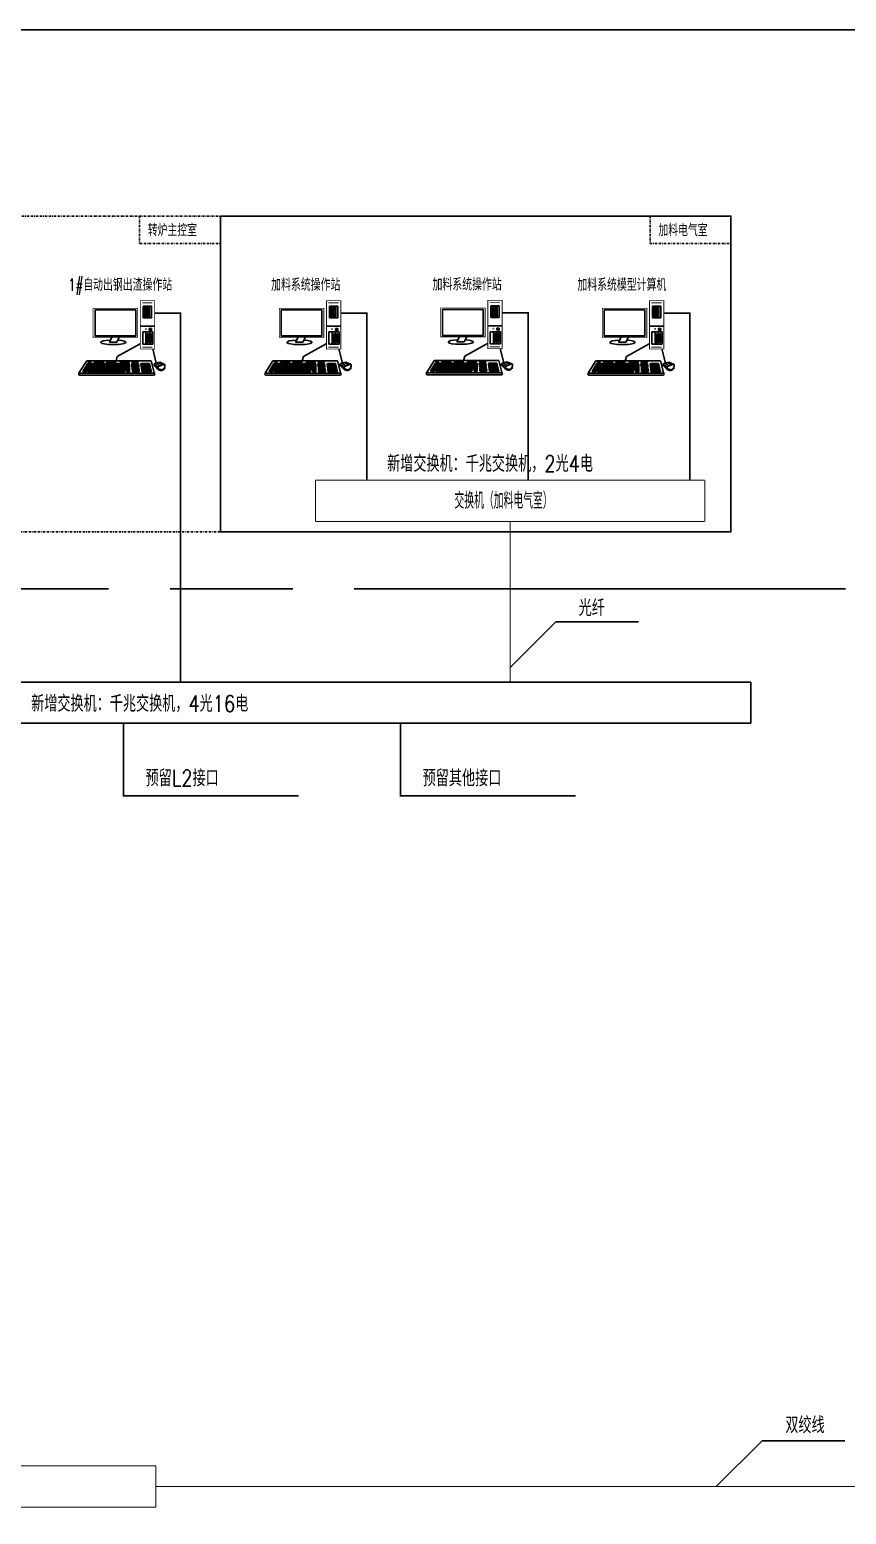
# Model space of a CAD drawing. Extents: x 3579 to 5426, y 430 to 1024.
# Drawn here: x 4289 to 4488.5, y 661 to 1023.9 of the extents above; entities that cross this region are included whole.
import ezdxf

# ---------------------------------------------------------------- set-up
doc = ezdxf.new("R2010")
doc.units = 0
doc.linetypes.add('AM_ISO09W050', pattern=[22.5, 12, -1.5, 3, -1.5, 3, -1.5])
doc.linetypes.add('DASHDOT', pattern=[1, 0.5, -0.25, 0, -0.25])
doc.layers.get('0').update_dxf_attribs({"linetype": 'CONTINUOUS'})
doc.layers.add('at_Entity', color=7, linetype='CONTINUOUS')
doc.layers.add('TKB', color=7, linetype='CONTINUOUS')
doc.styles.add('HZB', font='txtB', dxfattribs={"width": 0.8, "bigfont": 'HzTxtB'})

msp = doc.modelspace()

# ---------------------------------------------------------------- linework, layer by layer
at = {"linetype": 'DASHDOT'}
for p, q in [((4049.61, 978.32), (4335.6, 978.37)), ((4315.89, 978.37), (4315.89, 971.7)), ((4335.6, 978.37), (4335.6, 901.17)), ((4440.62, 978.37), (4440.62, 971.7)), ((4315.89, 971.7), (4335.6, 971.7)), ((4440.62, 971.7), (4460.33, 971.7)), ((4335.6, 901.17), (4049.61, 901.17))]:
    msp.add_line(p, q, dxfattribs=at)
for p, q in [((4304.99, 955.42), (4314.93, 955.42)), ((4304.99, 949.13), (4304.99, 955.42)), ((4314.93, 955.42), (4314.93, 949.13)), ((4316.79, 956.38), (4316.79, 953.53)), ((4318.78, 956.38), (4316.79, 956.38)), ((4317.16, 953.53), (4317.16, 956.38)), ((4317.32, 953.53), (4317.32, 956.38)), ((4317.48, 953.53), (4317.48, 956.38)), ((4317.64, 953.53), (4317.64, 956.38)), ((4317.81, 953.53), (4317.81, 956.38)), ((4317.95, 953.53), (4317.95, 956.38)), ((4318.11, 953.53), (4318.11, 956.38)), ((4318.29, 953.53), (4318.29, 956.38)), ((4318.78, 953.53), (4318.78, 956.38)), ((4350.48, 955.42), (4360.42, 955.42)), ((4350.48, 949.13), (4350.48, 955.42)), ((4360.42, 955.42), (4360.42, 949.13)), ((4362.28, 956.38), (4362.28, 953.53)), ((4364.27, 956.38), (4362.28, 956.38)), ((4362.65, 953.53), (4362.65, 956.38)), ((4362.81, 953.53), (4362.81, 956.38)), ((4362.97, 953.53), (4362.97, 956.38)), ((4363.13, 953.53), (4363.13, 956.38)), ((4363.29, 953.53), (4363.29, 956.38)), ((4363.43, 953.53), (4363.43, 956.38)), ((4363.6, 953.53), (4363.6, 956.38)), ((4363.78, 953.53), (4363.78, 956.38)), ((4364.27, 953.53), (4364.27, 956.38)), ((4389.89, 955.5), (4399.83, 955.5)), ((4389.89, 949.21), (4389.89, 955.5)), ((4399.83, 955.5), (4399.83, 949.21)), ((4401.69, 956.46), (4401.69, 953.61)), ((4403.68, 956.46), (4401.69, 956.46)), ((4402.06, 953.61), (4402.06, 956.46)), ((4402.22, 953.61), (4402.22, 956.46)), ((4402.38, 953.61), (4402.38, 956.46)), ((4402.54, 953.61), (4402.54, 956.46)), ((4402.71, 953.61), (4402.71, 956.46)), ((4402.84, 953.61), (4402.84, 956.46)), ((4403.01, 953.61), (4403.01, 956.46)), ((4403.19, 953.61), (4403.19, 956.46)), ((4403.68, 953.61), (4403.68, 956.46)), ((4429.38, 955.42), (4439.32, 955.42)), ((4429.38, 949.13), (4429.38, 955.42)), ((4439.32, 955.42), (4439.32, 949.13)), ((4441.18, 956.38), (4441.18, 953.53)), ((4443.17, 956.38), (4441.18, 956.38)), ((4441.55, 953.53), (4441.55, 956.38)), ((4441.71, 953.53), (4441.71, 956.38)), ((4441.87, 953.53), (4441.87, 956.38)), ((4442.03, 953.53), (4442.03, 956.38)), ((4442.2, 953.53), (4442.2, 956.38)), ((4442.33, 953.53), (4442.33, 956.38)), ((4442.5, 953.53), (4442.5, 956.38)), ((4442.68, 953.53), (4442.68, 956.38)), ((4443.17, 953.53), (4443.17, 956.38)), ((4319.55, 951.42), (4316.05, 951.42)), ((4316.79, 953.53), (4318.78, 953.53)), ((4318.78, 950.91), (4318.25, 950.91)), ((4318.25, 950.91), (4318.25, 950.45)), ((4318.5, 950.88), (4318.25, 950.91)), ((4318.69, 950.8), (4318.5, 950.88)), ((4318.5, 950.88), (4318.5, 950.42)), ((4318.77, 950.91), (4318.69, 950.8)), ((4318.7, 950.8), (4318.7, 950.34)), ((4318.78, 950.45), (4318.78, 950.91)), ((4365.04, 951.42), (4361.54, 951.42)), ((4362.28, 953.53), (4364.27, 953.53)), ((4364.27, 950.91), (4363.73, 950.91)), ((4363.73, 950.91), (4363.73, 950.45)), ((4363.98, 950.88), (4363.74, 950.91)), ((4364.18, 950.8), (4363.98, 950.88)), ((4363.99, 950.88), (4363.99, 950.42)), ((4364.26, 950.91), (4364.18, 950.8)), ((4364.19, 950.8), (4364.19, 950.34)), ((4364.27, 950.45), (4364.27, 950.91)), ((4404.45, 951.5), (4400.95, 951.5)), ((4401.69, 953.61), (4403.68, 953.61)), ((4403.68, 950.99), (4403.15, 950.99)), ((4403.15, 950.99), (4403.15, 950.53)), ((4403.4, 950.96), (4403.15, 950.99)), ((4403.59, 950.88), (4403.4, 950.96)), ((4403.4, 950.96), (4403.4, 950.5)), ((4403.67, 950.99), (4403.59, 950.88)), ((4403.6, 950.88), (4403.6, 950.42)), ((4403.68, 950.53), (4403.68, 950.99)), ((4443.94, 951.42), (4440.44, 951.42)), ((4441.18, 953.53), (4443.17, 953.53)), ((4443.17, 950.91), (4442.64, 950.91)), ((4442.64, 950.91), (4442.64, 950.45)), ((4442.89, 950.88), (4442.64, 950.91)), ((4443.08, 950.8), (4442.89, 950.88)), ((4442.89, 950.88), (4442.89, 950.42)), ((4443.16, 950.91), (4443.08, 950.8)), ((4443.09, 950.8), (4443.09, 950.34)), ((4443.17, 950.45), (4443.17, 950.91)), ((4314.93, 949.13), (4304.99, 949.13)), ((4308.51, 947.58), (4309.12, 948.76)), ((4308.51, 947.58), (4310.28, 947.58)), ((4310.28, 947.58), (4310.9, 948.76)), ((4315.99, 947.13), (4310.42, 944.02)), ((4316.63, 947.04), (4316.63, 950.03)), ((4316.63, 950.03), (4319.15, 950.03)), ((4317.44, 950.03), (4317.44, 947.04)), ((4317.74, 949.61), (4317.74, 947.46)), ((4317.95, 949.61), (4317.74, 949.61)), ((4317.74, 947.46), (4317.92, 947.46)), ((4317.92, 947.46), (4317.92, 949.61)), ((4318.5, 950.42), (4318.25, 950.44)), ((4318.27, 950.01), (4318.27, 947.02)), ((4318.69, 950.34), (4318.5, 950.42)), ((4318.57, 949.61), (4318.57, 947.46)), ((4318.78, 949.61), (4318.57, 949.61)), ((4318.57, 947.46), (4318.76, 947.46)), ((4318.77, 950.45), (4318.69, 950.34)), ((4318.76, 947.46), (4318.76, 949.61)), ((4319.13, 950.07), (4319.13, 947.04)), ((4360.42, 949.13), (4350.48, 949.13)), ((4354, 947.58), (4354.61, 948.76)), ((4354, 947.58), (4355.77, 947.58)), ((4355.77, 947.58), (4356.38, 948.76)), ((4361.48, 947.13), (4355.91, 944.02)), ((4362.11, 947.04), (4362.11, 950.03)), ((4362.11, 950.03), (4364.64, 950.03)), ((4362.92, 950.03), (4362.92, 947.04)), ((4363.22, 949.61), (4363.22, 947.46)), ((4363.43, 949.61), (4363.22, 949.61)), ((4363.22, 947.46), (4363.41, 947.46)), ((4363.41, 947.46), (4363.41, 949.61)), ((4363.98, 950.42), (4363.74, 950.44)), ((4363.76, 950.01), (4363.76, 947.02)), ((4364.18, 950.34), (4363.98, 950.42)), ((4364.06, 949.61), (4364.06, 947.46)), ((4364.27, 949.61), (4364.06, 949.61)), ((4364.06, 947.46), (4364.24, 947.46)), ((4364.26, 950.45), (4364.18, 950.34)), ((4364.24, 947.46), (4364.24, 949.61)), ((4364.61, 950.07), (4364.61, 947.04)), ((4399.83, 949.21), (4389.89, 949.21)), ((4393.41, 947.66), (4394.02, 948.84)), ((4393.41, 947.66), (4395.18, 947.66)), ((4395.18, 947.66), (4395.8, 948.84)), ((4400.89, 947.21), (4395.32, 944.1)), ((4401.52, 947.12), (4401.52, 950.11)), ((4401.52, 950.11), (4404.05, 950.11)), ((4404.02, 947.12), (4401.52, 947.12)), ((4402.33, 950.11), (4402.33, 947.12)), ((4402.64, 949.69), (4402.64, 947.54)), ((4402.84, 949.69), (4402.64, 949.69)), ((4402.64, 947.54), (4402.82, 947.54)), ((4402.82, 947.54), (4402.82, 949.69)), ((4403.4, 950.5), (4403.15, 950.52)), ((4403.17, 950.09), (4403.17, 947.1)), ((4403.59, 950.41), (4403.4, 950.5)), ((4403.47, 949.69), (4403.47, 947.54)), ((4403.68, 949.69), (4403.47, 949.69)), ((4403.47, 947.54), (4403.65, 947.54)), ((4403.67, 950.53), (4403.59, 950.41)), ((4403.65, 947.54), (4403.65, 949.69)), ((4404.02, 950.15), (4404.02, 947.12)), ((4439.32, 949.13), (4429.38, 949.13)), ((4432.9, 947.58), (4433.51, 948.76)), ((4432.9, 947.58), (4434.67, 947.58)), ((4434.67, 947.58), (4435.29, 948.76)), ((4440.38, 947.13), (4434.81, 944.02)), ((4441.02, 947.04), (4441.02, 950.03)), ((4441.02, 950.03), (4443.54, 950.03)), ((4441.83, 950.03), (4441.83, 947.04)), ((4442.13, 949.61), (4442.13, 947.46)), ((4442.33, 949.61), (4442.13, 949.61)), ((4442.13, 947.46), (4442.31, 947.46)), ((4442.31, 947.46), (4442.31, 949.61)), ((4442.89, 950.42), (4442.64, 950.44)), ((4442.66, 950.01), (4442.66, 947.02)), ((4443.08, 950.34), (4442.89, 950.42)), ((4442.96, 949.61), (4442.96, 947.46)), ((4443.17, 949.61), (4442.96, 949.61)), ((4442.96, 947.46), (4443.14, 947.46)), ((4443.16, 950.45), (4443.08, 950.34)), ((4443.14, 947.46), (4443.14, 949.61)), ((4443.52, 950.07), (4443.52, 947.04)), ((4310.42, 944.02), (4310.13, 943.02)), ((4319.13, 947.04), (4316.63, 947.04)), ((4319.92, 942.39), (4319.09, 945.94)), ((4355.91, 944.02), (4355.62, 943.02)), ((4364.61, 947.04), (4362.11, 947.04)), ((4365.41, 942.39), (4364.57, 945.94)), ((4395.32, 944.1), (4395.03, 943.1)), ((4404.82, 942.47), (4403.99, 946.02)), ((4434.81, 944.02), (4434.52, 943.02)), ((4443.52, 947.04), (4441.02, 947.04)), ((4444.31, 942.39), (4443.48, 945.94)), ((4302.97, 943.02), (4301.11, 940.09)), ((4301.11, 939.95), (4319.45, 939.95)), ((4302.11, 940.52), (4302.08, 940.31)), ((4303.2, 942.3), (4302.1, 940.52)), ((4302.1, 940.52), (4302.86, 940.52)), ((4302.1, 940.31), (4302.89, 940.31)), ((4302.31, 940.87), (4313.33, 940.87)), ((4302.51, 941.24), (4313.33, 941.24)), ((4302.77, 941.61), (4313.33, 941.61)), ((4303.65, 941.96), (4302.86, 940.52)), ((4302.89, 940.31), (4302.86, 940.52)), ((4303.1, 940.71), (4302.89, 940.31)), ((4318.74, 943.02), (4302.97, 943.02)), ((4302.99, 941.95), (4313.33, 941.95)), ((4303.06, 940.87), (4303.1, 940.71)), ((4303.09, 940.71), (4303.51, 940.71)), ((4313.33, 942.3), (4303.16, 942.3)), ((4303.45, 942.78), (4303.34, 942.58)), ((4303.34, 942.58), (4303.88, 942.58)), ((4303.4, 940.51), (4303.36, 940.31)), ((4303.36, 940.31), (4303.41, 940.31)), ((4303.4, 941.96), (4303.58, 942.3)), ((4304.3, 942.3), (4303.4, 940.52)), ((4303.4, 940.52), (4312.15, 940.52)), ((4303.4, 940.31), (4312.16, 940.31)), ((4303.95, 942.78), (4303.44, 942.78)), ((4303.88, 942.58), (4303.95, 942.78)), ((4304.06, 940.51), (4304.04, 940.31)), ((4304.16, 940.83), (4304.05, 940.53)), ((4304.78, 942.3), (4304.16, 940.83)), ((4305.23, 942.27), (4304.71, 940.83)), ((4304.93, 942.78), (4304.81, 942.58)), ((4304.81, 942.58), (4306.97, 942.58)), ((4307.04, 942.78), (4304.92, 942.78)), ((4305.67, 942.27), (4305.23, 940.86)), ((4305.44, 942.77), (4305.36, 942.57)), ((4306.15, 942.3), (4305.74, 940.86)), ((4305.93, 942.78), (4305.87, 942.58)), ((4306.63, 942.3), (4306.29, 940.86)), ((4306.46, 942.78), (4306.4, 942.57)), ((4307.11, 942.3), (4306.81, 940.86)), ((4306.97, 942.58), (4307.04, 942.78)), ((4307.63, 942.3), (4307.42, 940.89)), ((4307.91, 942.78), (4307.84, 942.58)), ((4307.84, 942.58), (4309.96, 942.58)), ((4310.02, 942.78), (4307.9, 942.78)), ((4308.18, 942.3), (4307.97, 940.89)), ((4308.42, 942.77), (4308.38, 942.57)), ((4308.66, 942.3), (4308.45, 940.89)), ((4308.95, 942.78), (4308.89, 942.58)), ((4309.21, 942.3), (4309, 940.89)), ((4309.51, 942.78), (4309.47, 942.57)), ((4309.76, 942.3), (4309.55, 940.89)), ((4309.96, 942.58), (4310.02, 942.78)), ((4310.31, 942.3), (4310.1, 940.89)), ((4310.79, 942.3), (4310.69, 940.86)), ((4311.19, 942.78), (4311.13, 942.58)), ((4311.13, 942.58), (4313.29, 942.58)), ((4313.3, 942.78), (4311.17, 942.78)), ((4311.31, 942.29), (4311.2, 940.85)), ((4311.68, 940.85), (4311.63, 940.32)), ((4311.7, 942.77), (4311.68, 942.57)), ((4311.79, 942.29), (4311.68, 940.85)), ((4312.16, 940.85), (4312.15, 940.52)), ((4312.16, 940.31), (4312.15, 940.52)), ((4312.27, 942.29), (4312.16, 940.85)), ((4312.21, 940.75), (4312.16, 940.31)), ((4312.21, 940.75), (4312.17, 940.87)), ((4312.19, 942.78), (4312.19, 942.58)), ((4312.21, 940.75), (4312.71, 940.75)), ((4312.69, 940.52), (4312.68, 940.31)), ((4312.68, 940.31), (4313.37, 940.31)), ((4312.71, 940.85), (4312.69, 940.52)), ((4312.7, 940.52), (4313.33, 940.52)), ((4312.71, 942.78), (4312.72, 942.57)), ((4312.82, 942.29), (4312.71, 940.85)), ((4313.29, 942.58), (4313.3, 942.78)), ((4313.33, 940.52), (4313.33, 942.3)), ((4313.33, 942.29), (4313.39, 942.2)), ((4313.33, 940.52), (4313.36, 940.31)), ((4313.4, 942.13), (4313.4, 942.23)), ((4313.4, 940.31), (4313.4, 942.13)), ((4313.96, 942.22), (4313.98, 942.3)), ((4314, 941.42), (4313.96, 942.22)), ((4313.98, 942.79), (4314, 942.59)), ((4315.48, 942.8), (4313.99, 942.8)), ((4314.03, 941.61), (4313.99, 942.3)), ((4313.99, 942.3), (4315.57, 942.3)), ((4314, 942.59), (4315.54, 942.59)), ((4314.01, 941.42), (4314.03, 941.59)), ((4315.68, 941.42), (4314.01, 941.42)), ((4314.03, 941.96), (4315.6, 941.96)), ((4315.67, 941.61), (4314.03, 941.61)), ((4314.12, 940.35), (4314.06, 941.19)), ((4314.07, 941.19), (4314.09, 941.27)), ((4314.12, 940.59), (4314.09, 941.27)), ((4314.09, 941.27), (4315.67, 941.27)), ((4314.12, 940.93), (4315.7, 940.93)), ((4315.77, 940.59), (4314.12, 940.59)), ((4314.13, 940.35), (4314.13, 940.56)), ((4315.8, 940.35), (4314.13, 940.35)), ((4314.49, 942.8), (4314.52, 942.6)), ((4314.5, 942.3), (4314.57, 941.61)), ((4314.57, 941.61), (4314.57, 941.42)), ((4314.6, 941.27), (4314.67, 940.59)), ((4314.67, 940.58), (4314.69, 940.35)), ((4315.02, 942.8), (4315.06, 942.59)), ((4315.05, 942.3), (4315.12, 941.61)), ((4315.12, 941.61), (4315.11, 941.42)), ((4315.15, 941.27), (4315.22, 940.59)), ((4315.22, 940.58), (4315.24, 940.35)), ((4315.54, 942.59), (4315.48, 942.8)), ((4315.57, 942.3), (4315.67, 941.61)), ((4315.67, 941.62), (4315.68, 941.42)), ((4315.67, 941.27), (4315.77, 940.59)), ((4315.76, 940.59), (4315.8, 940.35)), ((4316.22, 942.16), (4316.29, 942.3)), ((4316.49, 940.31), (4316.22, 942.16)), ((4316.34, 941.96), (4316.27, 941.83)), ((4318.28, 942.3), (4316.29, 942.3)), ((4316.29, 942.27), (4316.56, 940.52)), ((4316.38, 941.62), (4316.32, 941.48)), ((4316.36, 941.96), (4318.38, 941.96)), ((4316.45, 941.24), (4316.37, 941.1)), ((4316.39, 941.61), (4318.45, 941.61)), ((4316.5, 940.86), (4316.42, 940.74)), ((4316.46, 941.24), (4318.52, 941.24)), ((4316.49, 940.86), (4318.59, 940.86)), ((4316.56, 940.52), (4316.49, 940.31)), ((4318.73, 940.31), (4316.49, 940.31)), ((4316.56, 940.52), (4318.69, 940.52)), ((4316.8, 942.3), (4317.08, 940.52)), ((4317.07, 940.51), (4317.08, 940.31)), ((4317.28, 942.3), (4317.59, 940.52)), ((4317.59, 940.52), (4317.59, 940.31)), ((4317.8, 942.3), (4318.14, 940.52)), ((4318.14, 940.52), (4318.17, 940.31)), ((4318.69, 940.52), (4318.28, 942.3)), ((4318.73, 940.31), (4318.7, 940.52)), ((4319.45, 940.09), (4318.74, 943.02)), ((4319.4, 942.21), (4320.8, 942.69)), ((4319.4, 942.21), (4319.42, 941.85)), ((4319.4, 942.19), (4320.28, 941.49)), ((4319.42, 941.85), (4320.28, 940.93)), ((4319.9, 942.41), (4320.86, 941.71)), ((4320.28, 941.49), (4321.94, 942.17)), ((4320.28, 940.93), (4320.3, 941.47)), ((4320.44, 942.57), (4321.38, 941.93)), ((4320.8, 942.69), (4321.9, 942.19)), ((4321.9, 942.19), (4321.97, 942.14)), ((4348.46, 943.02), (4346.6, 940.09)), ((4346.6, 939.95), (4364.94, 939.95)), ((4347.6, 940.52), (4347.56, 940.31)), ((4348.69, 942.3), (4347.59, 940.52)), ((4347.59, 940.52), (4348.34, 940.52)), ((4347.59, 940.31), (4348.38, 940.31)), ((4347.79, 940.87), (4358.82, 940.87)), ((4348, 941.24), (4358.82, 941.24)), ((4348.26, 941.61), (4358.82, 941.61)), ((4349.13, 941.96), (4348.34, 940.52)), ((4348.38, 940.31), (4348.35, 940.52)), ((4348.59, 940.71), (4348.38, 940.31)), ((4364.22, 943.02), (4348.46, 943.02)), ((4348.48, 941.95), (4358.82, 941.95)), ((4348.54, 940.87), (4348.59, 940.71)), ((4348.58, 940.71), (4349, 940.71)), ((4358.82, 942.3), (4348.65, 942.3)), ((4348.94, 942.78), (4348.82, 942.58)), ((4348.82, 942.58), (4349.37, 942.58)), ((4348.88, 940.51), (4348.85, 940.31)), ((4348.85, 940.31), (4348.9, 940.31)), ((4348.89, 941.96), (4349.06, 942.3)), ((4349.79, 942.3), (4348.89, 940.52)), ((4348.89, 940.52), (4357.64, 940.52)), ((4348.89, 940.31), (4357.65, 940.31)), ((4349.44, 942.78), (4348.93, 942.78)), ((4349.37, 942.58), (4349.44, 942.78)), ((4349.54, 940.51), (4349.53, 940.31)), ((4349.65, 940.83), (4349.54, 940.53)), ((4350.27, 942.3), (4349.65, 940.83)), ((4350.71, 942.27), (4350.2, 940.83)), ((4350.42, 942.78), (4350.3, 942.58)), ((4350.3, 942.58), (4352.46, 942.58)), ((4352.52, 942.78), (4350.4, 942.78)), ((4351.16, 942.27), (4350.71, 940.86)), ((4350.93, 942.77), (4350.85, 942.57)), ((4351.64, 942.3), (4351.23, 940.86)), ((4351.42, 942.78), (4351.36, 942.58)), ((4352.12, 942.3), (4351.78, 940.86)), ((4351.94, 942.78), (4351.89, 942.57)), ((4352.6, 942.3), (4352.29, 940.86)), ((4352.46, 942.58), (4352.52, 942.78)), ((4353.12, 942.3), (4352.91, 940.89)), ((4353.4, 942.78), (4353.32, 942.58)), ((4353.32, 942.58), (4355.45, 942.58)), ((4355.51, 942.78), (4353.39, 942.78)), ((4353.67, 942.3), (4353.46, 940.89)), ((4353.91, 942.77), (4353.87, 942.57)), ((4354.15, 942.3), (4353.94, 940.89)), ((4354.43, 942.78), (4354.38, 942.58)), ((4354.7, 942.3), (4354.49, 940.89)), ((4354.99, 942.78), (4354.95, 942.57)), ((4355.25, 942.3), (4355.04, 940.89)), ((4355.45, 942.58), (4355.51, 942.78)), ((4355.8, 942.3), (4355.59, 940.89)), ((4356.28, 942.3), (4356.18, 940.86)), ((4356.67, 942.78), (4356.62, 942.58)), ((4356.62, 942.58), (4358.78, 942.58)), ((4358.78, 942.78), (4356.66, 942.78)), ((4356.79, 942.29), (4356.69, 940.85)), ((4357.17, 940.85), (4357.11, 940.32)), ((4357.18, 942.77), (4357.17, 942.57)), ((4357.27, 942.29), (4357.17, 940.85)), ((4357.65, 940.85), (4357.64, 940.52)), ((4357.65, 940.31), (4357.64, 940.52)), ((4357.76, 942.29), (4357.65, 940.85)), ((4357.7, 940.75), (4357.65, 940.87)), ((4357.7, 940.75), (4357.65, 940.31)), ((4357.68, 942.78), (4357.68, 942.58)), ((4357.7, 940.75), (4358.19, 940.75)), ((4358.18, 940.52), (4358.17, 940.31)), ((4358.17, 940.31), (4358.85, 940.31)), ((4358.2, 940.85), (4358.18, 940.52)), ((4358.19, 940.52), (4358.82, 940.52)), ((4358.2, 942.78), (4358.21, 942.57)), ((4358.31, 942.29), (4358.2, 940.85)), ((4358.78, 942.58), (4358.78, 942.78)), ((4358.82, 940.52), (4358.82, 942.3)), ((4358.82, 942.29), (4358.88, 942.2)), ((4358.82, 940.52), (4358.85, 940.31)), ((4358.89, 942.13), (4358.89, 942.23)), ((4358.89, 940.31), (4358.89, 942.13)), ((4359.45, 942.22), (4359.47, 942.3)), ((4359.49, 941.42), (4359.45, 942.22)), ((4359.47, 942.79), (4359.49, 942.59)), ((4359.52, 941.61), (4359.47, 942.3)), ((4359.47, 942.3), (4361.05, 942.3)), ((4360.97, 942.8), (4359.48, 942.8)), ((4359.49, 942.59), (4361.03, 942.59)), ((4359.49, 941.42), (4359.52, 941.59)), ((4361.17, 941.42), (4359.49, 941.42)), ((4359.52, 941.96), (4361.09, 941.96)), ((4361.16, 941.61), (4359.52, 941.61)), ((4359.61, 940.35), (4359.55, 941.19)), ((4359.56, 941.19), (4359.58, 941.27)), ((4359.61, 940.59), (4359.58, 941.27)), ((4359.58, 941.27), (4361.16, 941.27)), ((4359.61, 940.93), (4361.19, 940.93)), ((4361.26, 940.59), (4359.61, 940.59)), ((4359.62, 940.35), (4359.62, 940.56)), ((4361.29, 940.35), (4359.62, 940.35)), ((4359.98, 942.8), (4360.01, 942.6)), ((4359.99, 942.3), (4360.06, 941.61)), ((4360.06, 941.61), (4360.06, 941.42)), ((4360.09, 941.27), (4360.16, 940.59)), ((4360.16, 940.58), (4360.18, 940.35)), ((4360.51, 942.8), (4360.55, 942.59)), ((4360.54, 942.3), (4360.61, 941.61)), ((4360.61, 941.61), (4360.6, 941.42)), ((4360.64, 941.27), (4360.71, 940.59)), ((4360.71, 940.58), (4360.72, 940.35)), ((4361.03, 942.59), (4360.97, 942.8)), ((4361.05, 942.3), (4361.16, 941.61)), ((4361.15, 941.62), (4361.17, 941.42)), ((4361.16, 941.27), (4361.26, 940.59)), ((4361.25, 940.59), (4361.29, 940.35)), ((4361.71, 942.16), (4361.77, 942.3)), ((4361.98, 940.31), (4361.71, 942.16)), ((4361.82, 941.96), (4361.75, 941.83)), ((4363.77, 942.3), (4361.77, 942.3)), ((4361.77, 942.27), (4362.05, 940.52)), ((4361.87, 941.62), (4361.8, 941.48)), ((4361.84, 941.96), (4363.87, 941.96)), ((4361.94, 941.24), (4361.86, 941.1)), ((4361.88, 941.61), (4363.94, 941.61)), ((4361.99, 940.86), (4361.91, 940.74)), ((4361.95, 941.24), (4364.01, 941.24)), ((4361.98, 940.86), (4364.08, 940.86)), ((4362.05, 940.52), (4361.98, 940.31)), ((4364.21, 940.31), (4361.98, 940.31)), ((4362.05, 940.52), (4364.18, 940.52)), ((4362.29, 942.3), (4362.56, 940.52)), ((4362.56, 940.51), (4362.57, 940.31)), ((4362.77, 942.3), (4363.08, 940.52)), ((4363.08, 940.52), (4363.08, 940.31)), ((4363.29, 942.3), (4363.63, 940.52)), ((4363.63, 940.52), (4363.66, 940.31)), ((4364.18, 940.52), (4363.77, 942.3)), ((4364.21, 940.31), (4364.18, 940.52)), ((4364.94, 940.09), (4364.22, 943.02)), ((4364.88, 942.21), (4366.29, 942.69)), ((4364.88, 942.21), (4364.9, 941.85)), ((4364.88, 942.19), (4365.76, 941.49)), ((4364.9, 941.85), (4365.76, 940.93)), ((4365.38, 942.41), (4366.35, 941.71)), ((4365.76, 941.49), (4367.43, 942.17)), ((4365.76, 940.93), (4365.78, 941.47)), ((4365.92, 942.57), (4366.87, 941.93)), ((4366.29, 942.69), (4367.39, 942.19)), ((4367.38, 942.19), (4367.46, 942.14)), ((4387.87, 943.1), (4386.01, 940.17)), ((4386.01, 940.03), (4404.35, 940.03)), ((4387.01, 940.6), (4386.98, 940.39)), ((4388.1, 942.38), (4387, 940.6)), ((4387, 940.6), (4387.76, 940.6)), ((4387, 940.39), (4387.79, 940.39)), ((4387.2, 940.95), (4398.23, 940.95)), ((4387.41, 941.32), (4398.23, 941.32)), ((4387.67, 941.69), (4398.23, 941.69)), ((4388.54, 942.04), (4387.75, 940.6)), ((4387.79, 940.39), (4387.76, 940.6)), ((4388, 940.79), (4387.79, 940.39)), ((4403.64, 943.1), (4387.87, 943.1)), ((4387.89, 942.03), (4398.23, 942.03)), ((4387.95, 940.95), (4388, 940.79)), ((4387.99, 940.79), (4388.41, 940.79)), ((4398.23, 942.38), (4388.06, 942.38)), ((4388.35, 942.86), (4388.24, 942.66)), ((4388.24, 942.66), (4388.78, 942.66)), ((4388.3, 940.59), (4388.26, 940.39)), ((4388.26, 940.39), (4388.31, 940.39)), ((4388.3, 942.04), (4388.48, 942.38)), ((4389.2, 942.38), (4388.3, 940.6)), ((4388.3, 940.6), (4397.05, 940.6)), ((4388.3, 940.39), (4397.06, 940.39)), ((4388.85, 942.86), (4388.34, 942.86)), ((4388.78, 942.66), (4388.85, 942.86)), ((4388.95, 940.59), (4388.94, 940.39)), ((4389.06, 940.91), (4388.95, 940.6)), ((4389.68, 942.38), (4389.06, 940.91)), ((4390.12, 942.35), (4389.61, 940.91)), ((4389.83, 942.86), (4389.71, 942.66)), ((4389.71, 942.66), (4391.87, 942.66)), ((4391.94, 942.86), (4389.82, 942.86)), ((4390.57, 942.35), (4390.12, 940.94)), ((4390.34, 942.85), (4390.26, 942.65)), ((4391.05, 942.38), (4390.64, 940.94)), ((4390.83, 942.86), (4390.77, 942.66)), ((4391.53, 942.38), (4391.19, 940.94)), ((4391.36, 942.86), (4391.3, 942.65)), ((4392.01, 942.38), (4391.7, 940.94)), ((4391.87, 942.66), (4391.94, 942.86)), ((4392.53, 942.38), (4392.32, 940.97)), ((4392.81, 942.86), (4392.74, 942.66)), ((4392.74, 942.66), (4394.86, 942.66)), ((4394.92, 942.86), (4392.8, 942.86)), ((4393.08, 942.38), (4392.87, 940.97)), ((4393.32, 942.85), (4393.28, 942.65)), ((4393.56, 942.38), (4393.35, 940.97)), ((4393.84, 942.86), (4393.79, 942.66)), ((4394.11, 942.38), (4393.9, 940.97)), ((4394.4, 942.86), (4394.37, 942.65)), ((4394.66, 942.38), (4394.45, 940.97)), ((4394.86, 942.66), (4394.92, 942.86)), ((4395.21, 942.38), (4395, 940.97)), ((4395.69, 942.38), (4395.59, 940.94)), ((4396.09, 942.86), (4396.03, 942.66)), ((4396.03, 942.66), (4398.19, 942.66)), ((4398.19, 942.86), (4396.07, 942.86)), ((4396.2, 942.37), (4396.1, 940.93)), ((4396.58, 940.93), (4396.53, 940.4)), ((4396.6, 942.85), (4396.58, 942.65)), ((4396.69, 942.37), (4396.58, 940.93)), ((4397.06, 940.93), (4397.05, 940.6)), ((4397.06, 940.39), (4397.05, 940.6)), ((4397.17, 942.37), (4397.06, 940.93)), ((4397.11, 940.83), (4397.06, 940.39)), ((4397.11, 940.83), (4397.07, 940.95)), ((4397.09, 942.86), (4397.09, 942.66)), ((4397.11, 940.83), (4397.61, 940.83)), ((4397.59, 940.6), (4397.58, 940.39)), ((4397.58, 940.38), (4398.27, 940.39)), ((4397.61, 940.93), (4397.59, 940.6)), ((4397.6, 940.6), (4398.23, 940.6)), ((4397.61, 942.86), (4397.62, 942.65)), ((4397.72, 942.37), (4397.61, 940.93)), ((4398.19, 942.66), (4398.19, 942.86)), ((4398.23, 940.6), (4398.23, 942.38)), ((4398.23, 942.37), (4398.29, 942.28)), ((4398.23, 940.6), (4398.26, 940.39)), ((4398.3, 942.21), (4398.3, 942.31)), ((4398.3, 940.39), (4398.3, 942.21)), ((4398.86, 942.3), (4398.88, 942.38)), ((4398.9, 941.5), (4398.86, 942.3)), ((4398.88, 942.87), (4398.9, 942.67)), ((4398.93, 941.69), (4398.88, 942.38)), ((4398.88, 942.38), (4400.46, 942.38)), ((4400.38, 942.88), (4398.89, 942.88)), ((4398.9, 942.67), (4400.44, 942.67)), ((4398.91, 941.5), (4398.93, 941.67)), ((4400.58, 941.5), (4398.91, 941.5)), ((4398.93, 942.04), (4400.5, 942.04)), ((4400.57, 941.69), (4398.93, 941.69)), ((4399.02, 940.42), (4398.96, 941.27)), ((4398.97, 941.27), (4398.99, 941.35)), ((4399.02, 940.67), (4398.99, 941.35)), ((4398.99, 941.35), (4400.57, 941.35)), ((4399.02, 941.01), (4400.6, 941.01)), ((4400.67, 940.67), (4399.02, 940.67)), ((4399.03, 940.42), (4399.03, 940.64)), ((4400.7, 940.42), (4399.03, 940.42)), ((4399.39, 942.88), (4399.42, 942.68)), ((4399.4, 942.38), (4399.47, 941.69)), ((4399.47, 941.69), (4399.47, 941.5)), ((4399.5, 941.35), (4399.57, 940.67)), ((4399.57, 940.66), (4399.59, 940.42)), ((4399.92, 942.88), (4399.96, 942.67)), ((4399.95, 942.38), (4400.02, 941.69)), ((4400.02, 941.69), (4400.01, 941.5)), ((4400.05, 941.35), (4400.12, 940.67)), ((4400.12, 940.66), (4400.13, 940.42)), ((4400.44, 942.67), (4400.38, 942.88)), ((4400.46, 942.38), (4400.57, 941.69)), ((4400.56, 941.7), (4400.58, 941.5)), ((4400.57, 941.35), (4400.67, 940.67)), ((4400.66, 940.67), (4400.7, 940.42)), ((4401.12, 942.24), (4401.19, 942.38)), ((4401.39, 940.39), (4401.12, 942.24)), ((4401.24, 942.04), (4401.16, 941.91)), ((4403.18, 942.38), (4401.19, 942.38)), ((4401.19, 942.35), (4401.46, 940.6)), ((4401.28, 941.7), (4401.21, 941.56)), ((4401.25, 942.04), (4403.28, 942.04)), ((4401.35, 941.32), (4401.27, 941.17)), ((4401.29, 941.69), (4403.35, 941.69)), ((4401.4, 940.94), (4401.32, 940.82)), ((4401.36, 941.32), (4403.42, 941.32)), ((4401.39, 940.94), (4403.49, 940.94)), ((4401.46, 940.6), (4401.39, 940.39)), ((4403.62, 940.39), (4401.39, 940.39)), ((4401.46, 940.6), (4403.59, 940.6)), ((4401.7, 942.38), (4401.98, 940.6)), ((4401.97, 940.59), (4401.98, 940.39)), ((4402.18, 942.38), (4402.49, 940.6)), ((4402.49, 940.6), (4402.49, 940.39)), ((4402.7, 942.38), (4403.04, 940.6)), ((4403.04, 940.6), (4403.07, 940.39)), ((4403.59, 940.6), (4403.18, 942.38)), ((4403.62, 940.39), (4403.6, 940.6)), ((4404.35, 940.17), (4403.64, 943.1)), ((4404.29, 942.29), (4405.7, 942.77)), ((4404.29, 942.29), (4404.31, 941.93)), ((4404.29, 942.27), (4405.18, 941.57)), ((4404.31, 941.93), (4405.18, 941.01)), ((4404.8, 942.49), (4405.76, 941.79)), ((4405.18, 941.57), (4406.84, 942.25)), ((4405.18, 941.01), (4405.2, 941.55)), ((4405.34, 942.65), (4406.28, 942.01)), ((4405.7, 942.77), (4406.8, 942.27)), ((4406.8, 942.27), (4406.87, 942.22)), ((4427.36, 943.02), (4425.5, 940.09)), ((4425.5, 939.95), (4443.84, 939.95)), ((4426.5, 940.52), (4426.47, 940.31)), ((4427.59, 942.3), (4426.49, 940.52)), ((4426.49, 940.52), (4427.25, 940.52)), ((4426.49, 940.31), (4427.28, 940.31)), ((4426.7, 940.87), (4437.72, 940.87)), ((4426.9, 941.24), (4437.72, 941.24)), ((4427.16, 941.61), (4437.72, 941.61)), ((4428.03, 941.96), (4427.24, 940.52)), ((4427.28, 940.31), (4427.25, 940.52)), ((4427.49, 940.71), (4427.28, 940.31)), ((4443.13, 943.02), (4427.36, 943.02)), ((4427.38, 941.95), (4437.72, 941.95)), ((4427.45, 940.87), (4427.49, 940.71)), ((4427.48, 940.71), (4427.9, 940.71)), ((4437.72, 942.3), (4427.55, 942.3)), ((4427.84, 942.78), (4427.73, 942.58)), ((4427.73, 942.58), (4428.27, 942.58)), ((4427.79, 940.51), (4427.75, 940.31)), ((4427.75, 940.31), (4427.8, 940.31)), ((4427.79, 941.96), (4427.97, 942.3)), ((4428.69, 942.3), (4427.79, 940.52)), ((4427.79, 940.52), (4436.54, 940.52)), ((4427.79, 940.31), (4436.55, 940.31)), ((4428.34, 942.78), (4427.83, 942.78)), ((4428.27, 942.58), (4428.34, 942.78)), ((4428.45, 940.51), (4428.43, 940.31)), ((4428.55, 940.83), (4428.44, 940.53)), ((4429.17, 942.3), (4428.55, 940.83)), ((4429.62, 942.27), (4429.1, 940.83)), ((4429.32, 942.78), (4429.2, 942.58)), ((4429.2, 942.58), (4431.36, 942.58)), ((4431.43, 942.78), (4429.31, 942.78)), ((4430.06, 942.27), (4429.62, 940.86)), ((4429.83, 942.77), (4429.75, 942.57)), ((4430.54, 942.3), (4430.13, 940.86)), ((4430.32, 942.78), (4430.26, 942.58)), ((4431.02, 942.3), (4430.68, 940.86)), ((4430.85, 942.78), (4430.79, 942.57)), ((4431.5, 942.3), (4431.2, 940.86)), ((4431.36, 942.58), (4431.43, 942.78)), ((4432.02, 942.3), (4431.81, 940.89)), ((4432.3, 942.78), (4432.23, 942.58)), ((4432.23, 942.58), (4434.35, 942.58)), ((4434.41, 942.78), (4432.29, 942.78)), ((4432.57, 942.3), (4432.36, 940.89)), ((4432.81, 942.77), (4432.77, 942.57)), ((4433.05, 942.3), (4432.84, 940.89)), ((4433.33, 942.78), (4433.28, 942.58)), ((4433.6, 942.3), (4433.39, 940.89)), ((4433.9, 942.78), (4433.86, 942.57)), ((4434.15, 942.3), (4433.94, 940.89)), ((4434.35, 942.58), (4434.41, 942.78)), ((4434.7, 942.3), (4434.49, 940.89)), ((4435.18, 942.3), (4435.08, 940.86)), ((4435.58, 942.78), (4435.52, 942.58)), ((4435.52, 942.58), (4437.68, 942.58)), ((4437.68, 942.78), (4435.56, 942.78)), ((4435.7, 942.29), (4435.59, 940.85)), ((4436.07, 940.85), (4436.02, 940.32)), ((4436.09, 942.77), (4436.07, 942.57)), ((4436.18, 942.29), (4436.07, 940.85)), ((4436.55, 940.85), (4436.54, 940.52)), ((4436.55, 940.31), (4436.54, 940.52)), ((4436.66, 942.29), (4436.55, 940.85)), ((4436.6, 940.75), (4436.55, 940.31)), ((4436.6, 940.75), (4436.56, 940.87)), ((4436.58, 942.78), (4436.58, 942.58)), ((4436.6, 940.75), (4437.1, 940.75)), ((4437.08, 940.52), (4437.07, 940.31)), ((4437.07, 940.31), (4437.76, 940.31)), ((4437.1, 940.85), (4437.08, 940.52)), ((4437.09, 940.52), (4437.72, 940.52)), ((4437.1, 942.78), (4437.11, 942.57)), ((4437.21, 942.29), (4437.1, 940.85)), ((4437.68, 942.58), (4437.68, 942.78)), ((4437.72, 940.52), (4437.72, 942.3)), ((4437.72, 942.29), (4437.78, 942.2)), ((4437.72, 940.52), (4437.75, 940.31)), ((4437.79, 942.13), (4437.79, 942.23)), ((4437.79, 940.31), (4437.79, 942.13)), ((4438.35, 942.22), (4438.37, 942.3)), ((4438.39, 941.42), (4438.35, 942.22)), ((4438.37, 942.79), (4438.39, 942.59)), ((4438.42, 941.61), (4438.37, 942.3)), ((4438.37, 942.3), (4439.95, 942.3)), ((4439.87, 942.8), (4438.38, 942.8)), ((4438.39, 942.59), (4439.93, 942.59)), ((4438.4, 941.42), (4438.42, 941.59)), ((4440.07, 941.42), (4438.4, 941.42)), ((4438.42, 941.96), (4439.99, 941.96)), ((4440.06, 941.61), (4438.42, 941.61)), ((4438.51, 940.35), (4438.45, 941.19)), ((4438.46, 941.19), (4438.48, 941.27)), ((4438.51, 940.59), (4438.48, 941.27)), ((4438.48, 941.27), (4440.06, 941.27)), ((4438.51, 940.93), (4440.09, 940.93)), ((4440.16, 940.59), (4438.51, 940.59)), ((4438.52, 940.35), (4438.52, 940.56)), ((4440.19, 940.35), (4438.52, 940.35)), ((4438.88, 942.8), (4438.91, 942.6)), ((4438.89, 942.3), (4438.96, 941.61)), ((4438.96, 941.61), (4438.96, 941.42)), ((4438.99, 941.27), (4439.06, 940.59)), ((4439.06, 940.58), (4439.08, 940.35)), ((4439.41, 942.8), (4439.45, 942.59)), ((4439.44, 942.3), (4439.51, 941.61)), ((4439.51, 941.61), (4439.5, 941.42)), ((4439.54, 941.27), (4439.61, 940.59)), ((4439.61, 940.58), (4439.63, 940.35)), ((4439.93, 942.59), (4439.87, 942.8)), ((4439.95, 942.3), (4440.06, 941.61)), ((4440.05, 941.62), (4440.07, 941.42)), ((4440.06, 941.27), (4440.16, 940.59)), ((4440.15, 940.59), (4440.19, 940.35)), ((4440.61, 942.16), (4440.68, 942.3)), ((4440.88, 940.31), (4440.61, 942.16)), ((4440.73, 941.96), (4440.65, 941.83)), ((4442.67, 942.3), (4440.68, 942.3)), ((4440.68, 942.27), (4440.95, 940.52)), ((4440.77, 941.62), (4440.71, 941.48)), ((4440.74, 941.96), (4442.77, 941.96)), ((4440.84, 941.24), (4440.76, 941.1)), ((4440.78, 941.61), (4442.84, 941.61)), ((4440.89, 940.86), (4440.81, 940.74)), ((4440.85, 941.24), (4442.91, 941.24)), ((4440.88, 940.86), (4442.98, 940.86)), ((4440.95, 940.52), (4440.88, 940.31)), ((4443.11, 940.31), (4440.88, 940.31)), ((4440.95, 940.52), (4443.08, 940.52)), ((4441.19, 942.3), (4441.47, 940.52)), ((4441.46, 940.51), (4441.47, 940.31)), ((4441.67, 942.3), (4441.98, 940.52)), ((4441.98, 940.52), (4441.98, 940.31)), ((4442.19, 942.3), (4442.53, 940.52)), ((4442.53, 940.52), (4442.56, 940.31)), ((4443.08, 940.52), (4442.67, 942.3)), ((4443.11, 940.31), (4443.09, 940.52)), ((4443.84, 940.09), (4443.13, 943.02)), ((4443.79, 942.21), (4445.19, 942.69)), ((4443.79, 942.21), (4443.81, 941.85)), ((4443.79, 942.19), (4444.67, 941.49)), ((4443.81, 941.85), (4444.67, 940.93)), ((4444.29, 942.41), (4445.25, 941.71)), ((4444.67, 941.49), (4446.33, 942.17)), ((4444.67, 940.93), (4444.69, 941.47)), ((4444.83, 942.57), (4445.77, 941.93)), ((4445.19, 942.69), (4446.29, 942.19)), ((4446.29, 942.19), (4446.36, 942.14)), ((4301.13, 939.48), (4319.45, 939.48)), ((4346.62, 939.48), (4364.93, 939.48)), ((4386.03, 939.56), (4404.35, 939.56)), ((4425.52, 939.48), (4443.84, 939.48)), ((3978.54, 864.45), (4465.2, 864.45)), ((4465.2, 864.45), (4465.2, 854.4)), ((4465.2, 854.4), (3978.54, 854.4))]:
    msp.add_line(p, q)
at = {"linetype": 'ByBlock', "const_width": 0.18}
for points in [[(4304.5, 955.92), (4304.5, 948.77), (4315.39, 948.77), (4315.39, 955.84), (4304.5, 955.84)], [(4319.55, 957.79), (4319.55, 945.85), (4316.53, 945.85), (4316.05, 945.85), (4316.05, 957.71), (4319.63, 957.71)], [(4319, 957.15), (4316.53, 957.15)], [(4349.99, 955.92), (4349.99, 948.77), (4360.88, 948.77), (4360.88, 955.84), (4349.99, 955.84)], [(4365.04, 957.79), (4365.04, 945.85), (4362.02, 945.85), (4361.54, 945.85), (4361.54, 957.71), (4365.12, 957.71)], [(4364.48, 957.15), (4362.02, 957.15)], [(4389.4, 956), (4389.4, 948.85), (4400.29, 948.85), (4400.29, 955.92), (4389.4, 955.92)], [(4404.45, 957.87), (4404.45, 945.93), (4401.43, 945.93), (4400.95, 945.93), (4400.95, 957.79), (4404.53, 957.79)], [(4403.89, 957.23), (4401.43, 957.23)], [(4428.89, 955.92), (4428.89, 948.77), (4439.78, 948.77), (4439.78, 955.84), (4428.89, 955.84)], [(4443.94, 957.79), (4443.94, 945.85), (4440.92, 945.85), (4440.44, 945.85), (4440.44, 957.71), (4444.02, 957.71)], [(4443.38, 957.15), (4440.92, 957.15)], [(4318.8, 948.87), (4318.8, 948.24)], [(4364.29, 948.87), (4364.29, 948.24)], [(4403.7, 948.95), (4403.7, 948.32)], [(4443.19, 948.87), (4443.19, 948.24)], [(4319, 946.33), (4316.53, 946.33)], [(4364.48, 946.33), (4362.02, 946.33)], [(4403.89, 946.41), (4401.43, 946.41)], [(4443.38, 946.33), (4440.92, 946.33)]]:
    msp.add_lwpolyline(points, dxfattribs=at)
at = {"color": 6, "linetype": 'AM_ISO09W050', "ltscale": 0.8, "const_width": 0.4}
for points in [[(4319.55, 954.63), (4325.89, 954.63), (4325.89, 864.45)], [(4365.04, 954.63), (4371.38, 954.63), (4371.38, 913.79)], [(4404.45, 954.71), (4410.79, 954.71), (4410.79, 913.79)], [(4443.94, 954.63), (4450.28, 954.63), (4450.28, 913.71)], [(4311.91, 854.4), (4311.91, 836.67), (4354.75, 836.67)], [(4379.6, 854.4), (4379.6, 836.67), (4422.44, 836.67)]]:
    msp.add_lwpolyline(points, dxfattribs=at)
at = {"const_width": 0.12}
for points in [[(4317.41, 950.92, 1), (4317.41, 950.56, 1)], [(4362.9, 950.92, 1), (4362.9, 950.56, 1)], [(4402.31, 951, 1), (4402.31, 950.64, 1)], [(4441.8, 950.92, 1), (4441.8, 950.56, 1)]]:
    msp.add_lwpolyline(points, format="xyb", close=True, dxfattribs=at)
at = {"const_width": 0.24}
for points in [[(4358.83, 913.79), (4453.95, 913.79)], [(4358.83, 903.74), (4358.83, 913.79)], [(4453.95, 913.79), (4453.95, 903.74)], [(4453.95, 903.74), (4358.83, 903.74)], [(4106.55, 672.86), (4319.86, 672.86)], [(4319.86, 672.86), (4319.86, 662.8)], [(4319.86, 662.8), (4106.55, 662.8)]]:
    msp.add_lwpolyline(points, dxfattribs=at)
at = {"color": 2, "const_width": 0.24}
msp.add_lwpolyline([(4406.39, 903.74), (4406.39, 864.45)], dxfattribs=at)
for centre in [(4317.6, 947.34), (4363.09, 947.34), (4402.5, 947.42), (4441.99, 947.34)]:
    msp.add_circle(centre, 0.0694)
for centre, radius, start, end in [((4301.48, 939.8), 0.477, 138.0474, 222.2392), ((4319.1, 939.8), 0.477, 317.7608, 41.9526), ((4321.16, 941.72), 0.914, 193.8223, 27.5762), ((4321.05, 941.77), 1.14, 228.858, 333.5532), ((4346.97, 939.8), 0.477, 138.0474, 222.2392), ((4364.59, 939.8), 0.477, 317.7608, 41.9526), ((4366.65, 941.72), 0.914, 193.8223, 27.5762), ((4366.54, 941.77), 1.14, 228.858, 333.5532), ((4386.38, 939.88), 0.477, 138.0474, 222.2392), ((4404, 939.88), 0.477, 317.7608, 41.9526), ((4406.06, 941.8), 0.914, 193.8223, 27.5762), ((4405.95, 941.85), 1.14, 228.858, 333.5532), ((4425.87, 939.8), 0.477, 138.0474, 222.2392), ((4443.49, 939.8), 0.477, 317.7608, 41.9526), ((4445.55, 941.72), 0.914, 193.8223, 27.5762), ((4445.44, 941.77), 1.14, 228.858, 333.5532)]:
    msp.add_arc(centre, radius, start, end)
for centre in [(4309.44, 947.5), (4354.93, 947.5), (4394.34, 947.58), (4433.83, 947.5)]:
    msp.add_ellipse(centre, major_axis=(-3.08, 0), ratio=0.183532, start_param=-1.344982, end_param=4.357445)
at = {"layer": 'at_Entity', "color": 1, "lineweight": 106, "const_width": 0.24}
for points in [[(4319.86, 667.83), (4326.73, 667.83)], [(4326.73, 667.83), (4621.05, 667.83)]]:
    msp.add_lwpolyline(points, dxfattribs=at)
at = {"layer": 'TKB', "color": 2}
for p, q in [((4406.39, 868), (4417.55, 879.18)), ((4417.55, 879.18), (4437.75, 879.18))]:
    msp.add_line(p, q, dxfattribs=at)
at = {"layer": 'TKB', "color": 1}
for p, q in [((4456.76, 667.83), (4467.92, 679.01)), ((4467.92, 679.01), (4488.12, 679.01))]:
    msp.add_line(p, q, dxfattribs=at)
at = {"layer": 'TKB', "color": 0}
for points in [[(3578.87, 1023.92), (5425.86, 1023.92), (5425.86, 429.92), (3578.87, 429.92)], [(4335.6, 978.37), (4460.33, 978.37), (4460.33, 901.17), (4335.6, 901.17)]]:
    msp.add_lwpolyline(points, close=True, dxfattribs=at)
at = {"layer": 'TKB', "color": 0, "linetype": 'AM_ISO09W050', "ltscale": 10}
msp.add_lwpolyline([(3603.98, 589.06), (5388.32, 589.06), (5388.32, 887.26), (3603.98, 887.26)], close=True, dxfattribs=at)

# ---------------------------------------------------------------- texts
at = {"color": 0, "style": 'HZB', "width": 0.7}
for s, p in [('1#自动出钢出渣操作站', (4298.42, 960.08)), ('加料系统操作站', (4348.01, 960.08)), ('加料系统操作站', (4387.43, 960.16)), ('加料系统模型计算机', (4422.81, 960.08))]:
    msp.add_text(s, height=3, dxfattribs=at).set_placement(p)
at = {"color": 1, "style": 'HZB', "width": 0.8}
for s, p in [('新增交换机：千兆交换机，2光4电', (4376.35, 915.85)), ('新增交换机：千兆交换机，4光16电', (4289.4, 857.2)), ('双绞线', (4473.63, 680.86))]:
    msp.add_text(s, height=4, dxfattribs=at).set_placement(p)
at = {"color": 4, "style": 'HZB', "width": 0.6}
msp.add_text('交换机（加料电气室）', height=4, dxfattribs=at).set_placement((4392.78, 906.83))
at = {"color": 2, "style": 'HZB', "width": 0.8}
msp.add_text('光纤', height=4, dxfattribs=at).set_placement((4423.14, 880.59))
at = {"color": 6, "linetype": 'AM_ISO09W050', "ltscale": 0.8, "style": 'HZB', "width": 0.8}
for s, p in [('预留L2接口', (4317.34, 838.99)), ('预留其他接口', (4385.03, 838.99))]:
    msp.add_text(s, height=4, dxfattribs=at).set_placement(p)
at = {"insert": (4317.89, 976.42), "char_height": 3, "width": 20.8843, "attachment_point": 1, "style": 'HZB'}
msp.add_mtext('转炉主控室', dxfattribs=at)
at = {"color": 0, "insert": (4442.62, 976.42), "char_height": 3, "width": 20.8843, "attachment_point": 1, "style": 'HZB'}
msp.add_mtext('加料电气室', dxfattribs=at)

doc.saveas('drawing.dxf')
